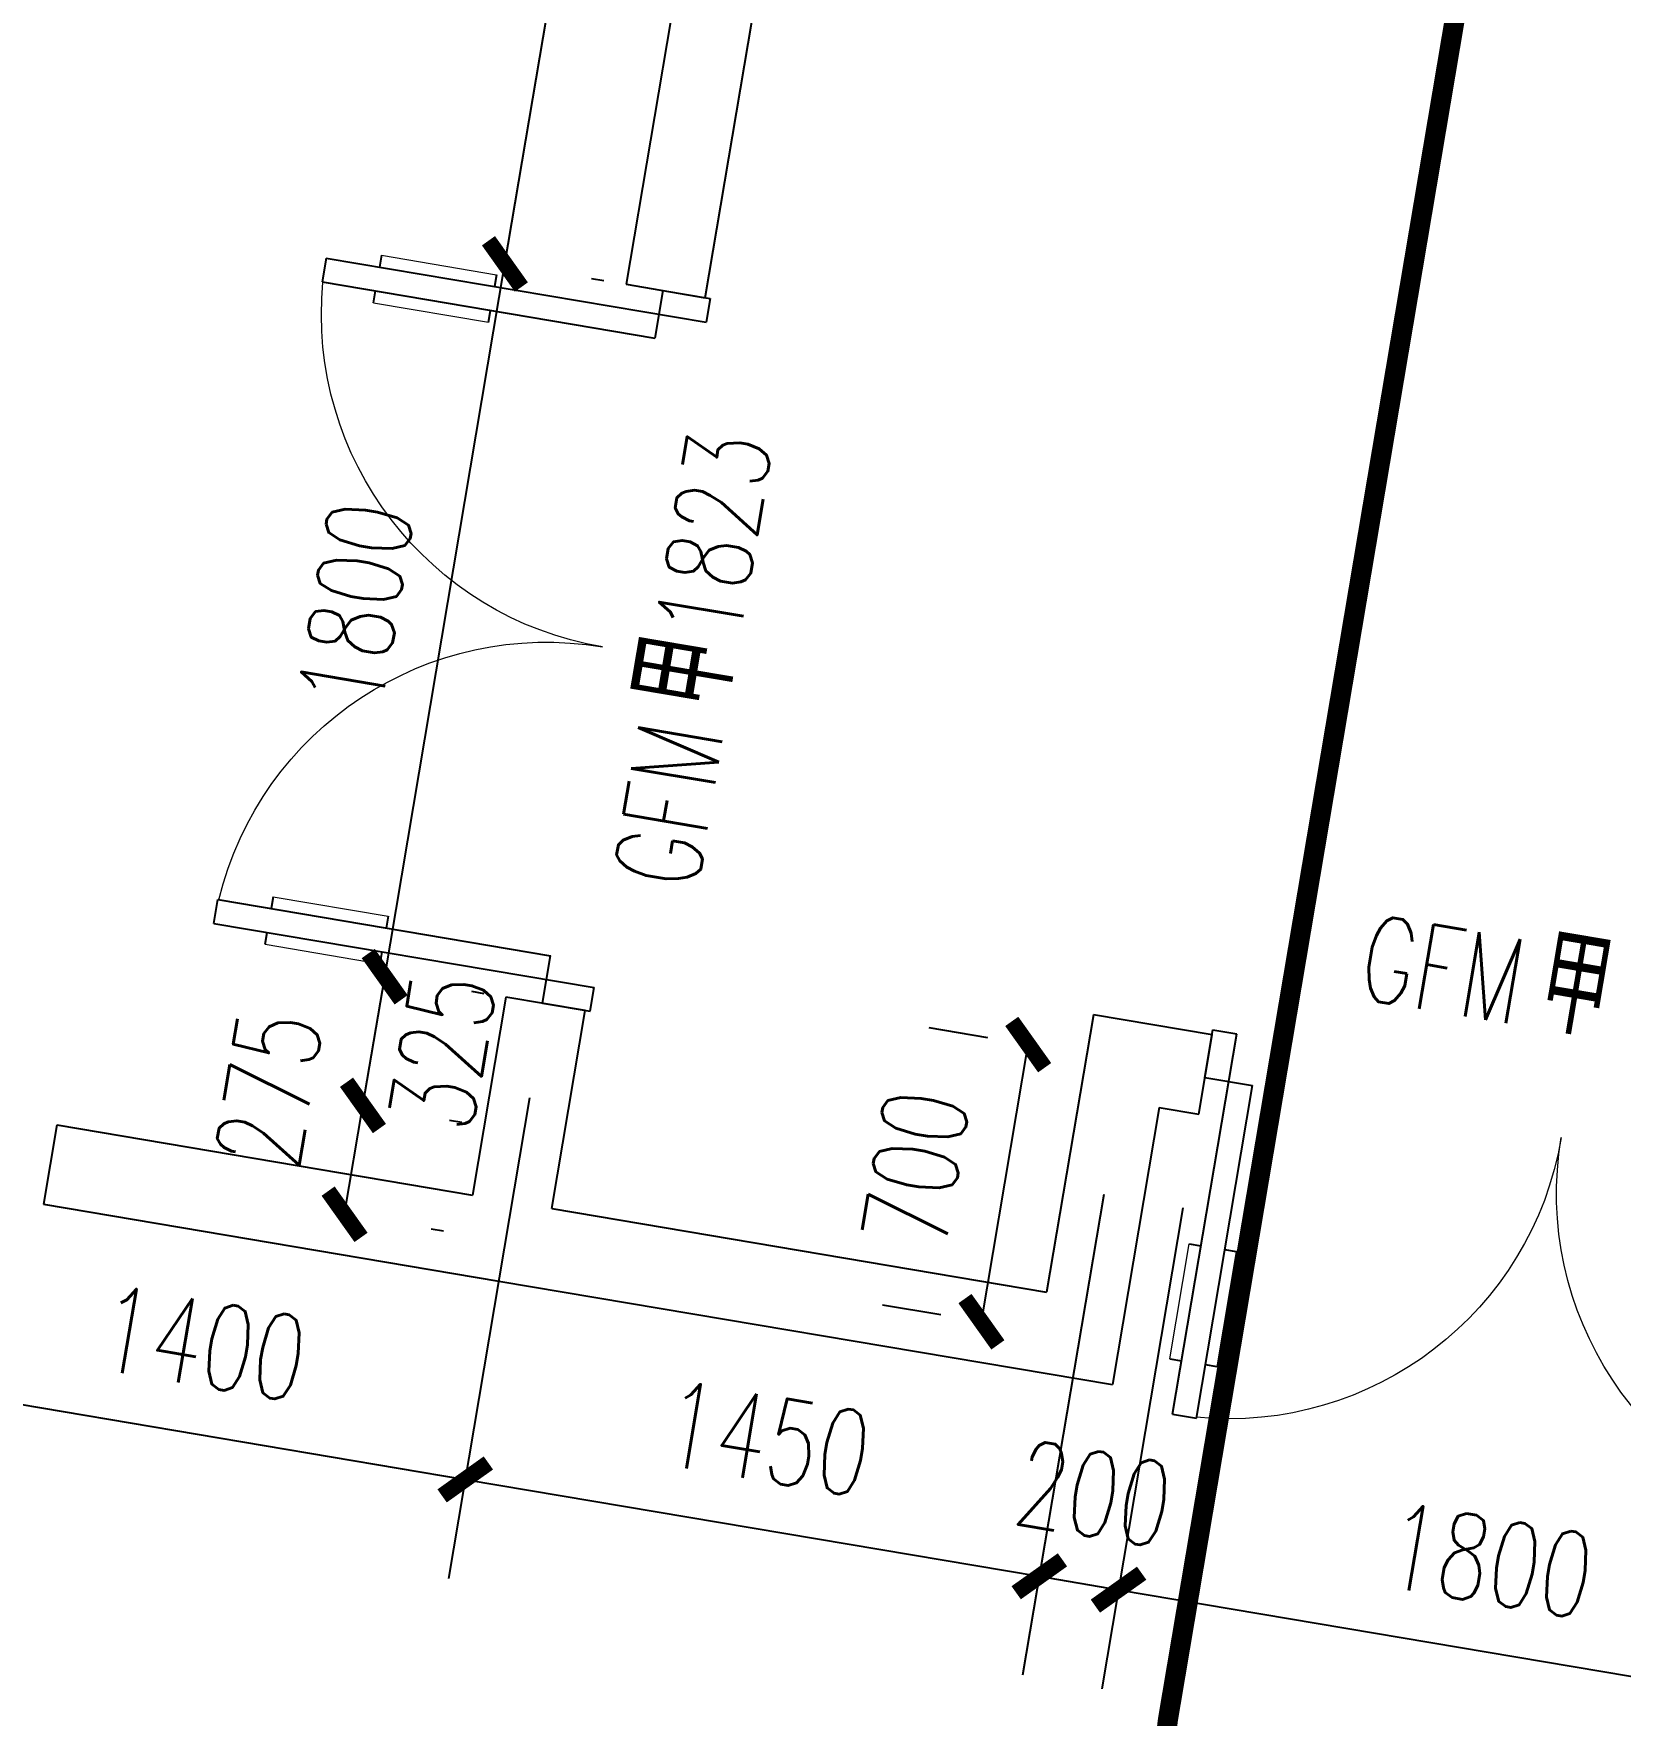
# Model space of a CAD drawing. Extents: x -936 to 12807311, y 101 to 1511157.
# Drawn here: x 12307454 to 12311406, y 1195349 to 1199537 of the extents above; entities that cross this region are included whole.
import ezdxf

# ---------------------------------------------------------------- set-up
doc = ezdxf.new("R2010")
doc.units = 0
doc.header["$LTSCALE"] = 1000
doc.header["$MEASUREMENT"] = 0
doc.linetypes.add('PX-PLAN-F2-T3$0$X-01-10-01$0$DASHED', pattern=[0.75, 0.5, -0.25])
for name, color, linetype in [('PX-GLAZ-F2$0$绿化', 3, 'Continuous'), ('PX-PLAN-F2-T3$0$PUB_DIM', 3, 'Continuous'), ('PX-PLAN-F2-T3$0$WALL', 9, 'Continuous'), ('PX-PLAN-F2-T3$0$WINDOW', 4, 'Continuous'), ('PX-PLAN-F2-T3$0$WINDOW_TEXT', 7, 'Continuous'), ('PX-PLAN-F2-T3$0$X-01-10-01$0$A-SYMB-BUBB', 3, 'PX-PLAN-F2-T3$0$X-01-10-01$0$DASHED')]:
    doc.layers.add(name, color=color, linetype=linetype)
doc.styles.add('PX-PLAN-F2-T3$0$_TCH_DIM_T3', font='SIMPLEX', dxfattribs={"width": 0.705882, "bigfont": 'GBCBIG'})
doc.styles.add('PX-PLAN-F2-T3$0$_TCH_WINDOW', font='SIMPLEX', dxfattribs={"height": 3.5, "bigfont": 'GBCBIG'})
doc.dimstyles.new('PX-PLAN-F2-T3$0$_TCH_ARCH&&100', dxfattribs={"dimtxt": 212.5, "dimasz": 100, "dimexe": 250, "dimexo": 300, "dimgap": 118.75, "dimtad": 1, "dimdec": 0, "dimzin": 0, "dimdsep": 46, "dimtxsty": 'PX-PLAN-F2-T3$0$_TCH_DIM_T3', "dimblk": 'PX-PLAN-F2-T3$0$_ArchTick', "dimcen": 0.09, "dimclrd": 1, "dimclre": 1, "dimclrt": 4, "dimazin": 2, "dimtfac": 1, "dimtdec": 0, "dimtix": 1, "dimtmove": 2, "dimatfit": 3, "dimfxl": 0, "dimtolj": 1, "dimtzin": 0, "dimarcsym": 0})

# ---------------------------------------------------------------- blocks, each defined once
blk = doc.blocks.new('PX-PLAN-F2-T3$0$$DorLib2D$00000011')
for p, q in [((-0.4667, 0.4709), (-0.4667, -0.0625)), ((-0.4667, 0.4709), (-0.4333, 0.4709)), ((-0.4333, 0.4709), (-0.4333, 0.0042)), ((0.4333, 0.4709), (0.4333, 0.0042)), ((0.4667, 0.4709), (0.4333, 0.4709)), ((0.4667, 0.4709), (0.4667, -0.0625)), ((-0.4833, 0.3962), (-0.4667, 0.3962)), ((-0.4167, 0.3962), (-0.4333, 0.3962)), ((0.4167, 0.3962), (0.4333, 0.3962)), ((0.4833, 0.3962), (0.4667, 0.3962)), ((-0.4833, 0.2346), (-0.4667, 0.2346)), ((-0.4167, 0.2346), (-0.4333, 0.2346)), ((0.4167, 0.2346), (0.4333, 0.2346)), ((0.4833, 0.2346), (0.4667, 0.2346)), ((-0.5, 0.0042), (-0.4333, 0.0042)), ((-0.5, 0.0042), (-0.5, -0.0625)), ((0.5, 0.0042), (0.4333, 0.0042)), ((0.5, 0.0042), (0.5, -0.0625)), ((-0.5, -0.0625), (-0.4667, -0.0625)), ((0.5, -0.0625), (0.4667, -0.0625))]:
    blk.add_line(p, q)
at = {"lineweight": 13}
for p, q in [((-0.4833, 0.3962), (-0.4833, 0.2346)), ((-0.4167, 0.3962), (-0.4167, 0.2346)), ((0.4167, 0.3962), (0.4167, 0.2346)), ((0.4833, 0.3962), (0.4833, 0.2346))]:
    blk.add_line(p, q, dxfattribs=at)
for centre, start, end in [((-0.4667, 0.0042), 0, 85.904), ((0.4667, 0.0042), 94.096, 180)]:
    blk.add_arc(centre, 0.4667, start, end, dxfattribs=at)
blk = doc.blocks.new('PX-PLAN-F2-T3$0$_ArchTick')
at = {"color": 0, "linetype": 'ByBlock', "const_width": 0.4}
blk.add_lwpolyline([(-0.5, -0.5), (0.5, 0.5)], dxfattribs=at)
blk = doc.blocks.new('*D1271')
at = {"layer": 'Defpoints', "color": 0, "transparency": 16777216}
for p in [(12310366.4, 1196908.7), (12312141.3, 1196609.2), (12311931, 1195362.8)]:
    blk.add_point(p, dxfattribs=at)
at = {"layer": 'PX-PLAN-F2-T3$0$PUB_DIM', "color": 1, "lineweight": -2, "transparency": 16777216}
for p, q in [((12310316.5, 1196612.8), (12310114.5, 1195415.8)), ((12312091.4, 1196313.4), (12311889.4, 1195116.3)), ((12310156.1, 1195662.3), (12311931, 1195362.8))]:
    blk.add_line(p, q, dxfattribs=at)
at = {"layer": 'PX-PLAN-F2-T3$0$PUB_DIM', "color": 1, "lineweight": -2, "transparency": 16777216, "xscale": 100, "yscale": 100, "zscale": 100}
for p, rotation in [((12310156.1, 1195662.3), 170.4226726353695), ((12311931, 1195362.8), 350.4226726353696)]:
    blk.add_blockref('PX-PLAN-F2-T3$0$_ArchTick', p, dxfattribs=dict(at, rotation=rotation))
at = {"layer": 'PX-PLAN-F2-T3$0$PUB_DIM', "color": 4, "transparency": 16777216, "insert": (12311081, 1195734.4), "char_height": 212.5, "attachment_point": 5, "rotation": 350.4227, "style": 'PX-PLAN-F2-T3$0$_TCH_DIM_T3'}
blk.add_mtext('\\A1;1800', dxfattribs=at)
blk = doc.blocks.new('*D1272')
at = {"layer": 'Defpoints', "color": 0, "transparency": 16777216}
for p in [(12310169.2, 1196941.9), (12310366.4, 1196908.7), (12310156.1, 1195662.3)]:
    blk.add_point(p, dxfattribs=at)
at = {"layer": 'PX-PLAN-F2-T3$0$PUB_DIM', "color": 1, "lineweight": -2, "transparency": 16777216}
for p, q in [((12310119.3, 1196646.1), (12309917.3, 1195449.1)), ((12310316.5, 1196612.8), (12310114.5, 1195415.8)), ((12309958.9, 1195695.6), (12310156.1, 1195662.3))]:
    blk.add_line(p, q, dxfattribs=at)
at = {"layer": 'PX-PLAN-F2-T3$0$PUB_DIM', "color": 1, "lineweight": -2, "transparency": 16777216, "xscale": 100, "yscale": 100, "zscale": 100}
for p, rotation in [((12309958.9, 1195695.6), 170.4226726353634), ((12310156.1, 1195662.3), 350.4226726353634)]:
    blk.add_blockref('PX-PLAN-F2-T3$0$_ArchTick', p, dxfattribs=dict(at, rotation=rotation))
at = {"layer": 'PX-PLAN-F2-T3$0$PUB_DIM', "color": 4, "transparency": 16777216, "insert": (12310095, 1195900.8), "char_height": 212.5, "attachment_point": 5, "rotation": 350.4227, "style": 'PX-PLAN-F2-T3$0$_TCH_DIM_T3'}
blk.add_mtext('\\A1;200', dxfattribs=at)
blk = doc.blocks.new('*D1273')
at = {"layer": 'Defpoints', "color": 0, "transparency": 16777216}
for p in [(12308739.4, 1197183.2), (12310169.2, 1196941.9), (12309958.9, 1195695.6)]:
    blk.add_point(p, dxfattribs=at)
at = {"layer": 'PX-PLAN-F2-T3$0$PUB_DIM', "color": 1, "lineweight": -2, "transparency": 16777216}
for p, q in [((12308689.5, 1196887.4), (12308487.5, 1195690.3)), ((12310119.3, 1196646.1), (12309917.3, 1195449.1)), ((12308529.1, 1195936.8), (12309958.9, 1195695.6))]:
    blk.add_line(p, q, dxfattribs=at)
at = {"layer": 'PX-PLAN-F2-T3$0$PUB_DIM', "color": 1, "lineweight": -2, "transparency": 16777216, "xscale": 100, "yscale": 100, "zscale": 100}
for p, rotation in [((12308529.1, 1195936.8), 170.4226726353814), ((12309958.9, 1195695.6), 350.4226726353814)]:
    blk.add_blockref('PX-PLAN-F2-T3$0$_ArchTick', p, dxfattribs=dict(at, rotation=rotation))
at = {"layer": 'PX-PLAN-F2-T3$0$PUB_DIM', "color": 4, "transparency": 16777216, "insert": (12309281.5, 1196038.1), "char_height": 212.5, "attachment_point": 5, "rotation": 350.4227, "style": 'PX-PLAN-F2-T3$0$_TCH_DIM_T3'}
blk.add_mtext('\\A1;1450', dxfattribs=at)
blk = doc.blocks.new('*D1274')
at = {"layer": 'Defpoints', "color": 0, "transparency": 16777216}
for p in [(12307359, 1197416.1), (12308739.4, 1197183.2), (12308529.1, 1195936.8)]:
    blk.add_point(p, dxfattribs=at)
at = {"layer": 'PX-PLAN-F2-T3$0$PUB_DIM', "color": 1, "lineweight": -2, "transparency": 16777216}
for p, q in [((12307309, 1197120.3), (12307107.1, 1195923.3)), ((12308689.5, 1196887.4), (12308487.5, 1195690.3)), ((12307148.7, 1196169.8), (12308529.1, 1195936.8))]:
    blk.add_line(p, q, dxfattribs=at)
at = {"layer": 'PX-PLAN-F2-T3$0$PUB_DIM', "color": 1, "lineweight": -2, "transparency": 16777216, "xscale": 100, "yscale": 100, "zscale": 100}
for p, rotation in [((12307148.7, 1196169.8), 170.4226726353714), ((12308529.1, 1195936.8), 350.4226726353714)]:
    blk.add_blockref('PX-PLAN-F2-T3$0$_ArchTick', p, dxfattribs=dict(at, rotation=rotation))
at = {"layer": 'PX-PLAN-F2-T3$0$PUB_DIM', "color": 4, "transparency": 16777216, "insert": (12307876.3, 1196275.2), "char_height": 212.5, "attachment_point": 5, "rotation": 350.4227, "style": 'PX-PLAN-F2-T3$0$_TCH_DIM_T3'}
blk.add_mtext('\\A1;1400', dxfattribs=at)
blk = doc.blocks.new('*D1383')
at = {"layer": 'Defpoints', "color": 0, "transparency": 16777216}
for p in [(12309931.2, 1197019.7), (12310126.1, 1196986.8), (12310009.6, 1196296.6)]:
    blk.add_point(p, dxfattribs=at)
at = {"layer": 'PX-PLAN-F2-T3$0$PUB_DIM', "color": 1, "lineweight": -2, "transparency": 16777216}
for p, q in [((12309830.3, 1197036.7), (12309684.7, 1197061.3)), ((12309814.7, 1196329.5), (12309931.2, 1197019.7)), ((12309713.8, 1196346.5), (12309568.2, 1196371.1))]:
    blk.add_line(p, q, dxfattribs=at)
at = {"layer": 'PX-PLAN-F2-T3$0$PUB_DIM', "color": 1, "lineweight": -2, "transparency": 16777216, "xscale": 100, "yscale": 100, "zscale": 100}
for p, rotation in [((12309931.2, 1197019.7), 80.42361604732139), ((12309814.7, 1196329.5), 260.4236160473214)]:
    blk.add_blockref('PX-PLAN-F2-T3$0$_ArchTick', p, dxfattribs=dict(at, rotation=rotation))
at = {"layer": 'PX-PLAN-F2-T3$0$PUB_DIM', "color": 4, "transparency": 16777216, "insert": (12309651.1, 1196712), "char_height": 212.5, "attachment_point": 5, "rotation": 80.4236, "style": 'PX-PLAN-F2-T3$0$_TCH_DIM_T3'}
blk.add_mtext('\\A1;700', dxfattribs=at)
blk = doc.blocks.new('*D1384')
at = {"layer": 'Defpoints', "color": 0, "transparency": 16777216}
for p in [(12308194.5, 1196881.7), (12308274.4, 1196868.2), (12308148.8, 1196610.5)]:
    blk.add_point(p, dxfattribs=at)
at = {"layer": 'PX-PLAN-F2-T3$0$PUB_DIM', "color": 1, "lineweight": -2, "transparency": 16777216}
for p, q in [((12308228.6, 1196597.1), (12308274.4, 1196868.2)), ((12308490.3, 1196831.8), (12308520.9, 1196826.6)), ((12308444.6, 1196560.6), (12308475.2, 1196555.5))]:
    blk.add_line(p, q, dxfattribs=at)
at = {"layer": 'PX-PLAN-F2-T3$0$PUB_DIM', "color": 1, "lineweight": -2, "transparency": 16777216, "xscale": 100, "yscale": 100, "zscale": 100}
for p, rotation in [((12308274.4, 1196868.2), 80.42361606723291), ((12308228.6, 1196597.1), 260.4236160672329)]:
    blk.add_blockref('PX-PLAN-F2-T3$0$_ArchTick', p, dxfattribs=dict(at, rotation=rotation))
at = {"layer": 'PX-PLAN-F2-T3$0$PUB_DIM', "color": 4, "transparency": 16777216, "insert": (12308039.9, 1196907.8), "char_height": 212.5, "attachment_point": 5, "rotation": 80.4236, "style": 'PX-PLAN-F2-T3$0$_TCH_DIM_T3'}
blk.add_mtext('\\A1;275', dxfattribs=at)
blk = doc.blocks.new('*D1385')
at = {"layer": 'Defpoints', "color": 0, "transparency": 16777216}
for p in [(12308248.6, 1197202.2), (12308328.5, 1197188.7), (12308194.5, 1196881.7)]:
    blk.add_point(p, dxfattribs=at)
at = {"layer": 'PX-PLAN-F2-T3$0$PUB_DIM', "color": 1, "lineweight": -2, "transparency": 16777216}
for p, q in [((12308274.4, 1196868.2), (12308328.5, 1197188.7)), ((12308544.4, 1197152.3), (12308575, 1197147.1)), ((12308490.3, 1196831.8), (12308520.9, 1196826.6))]:
    blk.add_line(p, q, dxfattribs=at)
at = {"layer": 'PX-PLAN-F2-T3$0$PUB_DIM', "color": 1, "lineweight": -2, "transparency": 16777216, "xscale": 100, "yscale": 100, "zscale": 100}
for p, rotation in [((12308328.5, 1197188.7), 80.42361606718727), ((12308274.4, 1196868.2), 260.4236160671873)]:
    blk.add_blockref('PX-PLAN-F2-T3$0$_ArchTick', p, dxfattribs=dict(at, rotation=rotation))
at = {"layer": 'PX-PLAN-F2-T3$0$PUB_DIM', "color": 4, "transparency": 16777216, "insert": (12308472, 1197002.6), "char_height": 212.5, "attachment_point": 5, "rotation": 80.4236, "style": 'PX-PLAN-F2-T3$0$_TCH_DIM_T3'}
blk.add_mtext('\\A1;325', dxfattribs=at)
blk = doc.blocks.new('*D1386')
at = {"layer": 'Defpoints', "color": 0, "transparency": 16777216}
for p in [(12308548, 1198977.1), (12308627.9, 1198963.6), (12308248.6, 1197202.2)]:
    blk.add_point(p, dxfattribs=at)
at = {"layer": 'PX-PLAN-F2-T3$0$PUB_DIM', "color": 1, "lineweight": -2, "transparency": 16777216}
for p, q in [((12308328.5, 1197188.7), (12308627.9, 1198963.6)), ((12308843.9, 1198927.2), (12308874.4, 1198922)), ((12308544.4, 1197152.3), (12308575, 1197147.1))]:
    blk.add_line(p, q, dxfattribs=at)
at = {"layer": 'PX-PLAN-F2-T3$0$PUB_DIM', "color": 1, "lineweight": -2, "transparency": 16777216, "xscale": 100, "yscale": 100, "zscale": 100}
for p, rotation in [((12308627.9, 1198963.6), 80.42361606727391), ((12308328.5, 1197188.7), 260.4236160672739)]:
    blk.add_blockref('PX-PLAN-F2-T3$0$_ArchTick', p, dxfattribs=dict(at, rotation=rotation))
at = {"layer": 'PX-PLAN-F2-T3$0$PUB_DIM', "color": 4, "transparency": 16777216, "insert": (12308256.3, 1198113.6), "char_height": 212.5, "attachment_point": 5, "rotation": 80.4236, "style": 'PX-PLAN-F2-T3$0$_TCH_DIM_T3'}
blk.add_mtext('\\A1;1800', dxfattribs=at)
blk = doc.blocks.new('*D1387')
at = {"layer": 'Defpoints', "color": 0, "transparency": 16777216}
for p in [(12309313.3, 1203513), (12309393.2, 1203499.5), (12308548, 1198977.1)]:
    blk.add_point(p, dxfattribs=at)
at = {"layer": 'PX-PLAN-F2-T3$0$PUB_DIM', "color": 1, "lineweight": -2, "transparency": 16777216}
for p, q in [((12308627.9, 1198963.6), (12309393.2, 1203499.5)), ((12309609.1, 1203463.1), (12309639.7, 1203457.9)), ((12308843.9, 1198927.2), (12308874.4, 1198922))]:
    blk.add_line(p, q, dxfattribs=at)
at = {"layer": 'PX-PLAN-F2-T3$0$PUB_DIM', "color": 1, "lineweight": -2, "transparency": 16777216, "xscale": 100, "yscale": 100, "zscale": 100}
for p, rotation in [((12309393.2, 1203499.5), 80.42361606722945), ((12308627.9, 1198963.6), 260.4236160672294)]:
    blk.add_blockref('PX-PLAN-F2-T3$0$_ArchTick', p, dxfattribs=dict(at, rotation=rotation))
at = {"layer": 'PX-PLAN-F2-T3$0$PUB_DIM', "color": 4, "transparency": 16777216, "insert": (12308788.7, 1201269), "char_height": 212.5, "attachment_point": 5, "rotation": 80.4236, "style": 'PX-PLAN-F2-T3$0$_TCH_DIM_T3'}
blk.add_mtext('\\A1;4600', dxfattribs=at)
blk = doc.blocks.new('PX-GLAZ-F2')
at = {"layer": 'PX-GLAZ-F2$0$绿化', "ltscale": 100}
h = blk.add_hatch(dxfattribs=at)
h.set_pattern_fill('CROSS', color=256, scale=200)
h.set_pattern_definition([(0, (0, 0), (317.5, 317.5), [158.75, -476.25]), (90, (79.38, -79.38), (-317.5, 317.5), [158.75, -476.25])])
edge = h.paths.add_edge_path()
edge.add_spline(control_points=[(12248706, 1227659.1), (12249131.2, 1228506.9), (12249645.7, 1229303.6), (12250243.3, 1230039.9)], knot_values=[0, 0, 0, 0, 0.216924, 0.216924, 0.216924, 0.216924], weights=[1, 0.996083, 0.996083, 1], degree=3, periodic=0)
edge.add_spline(control_points=[(12250243.3, 1230039.9), (12252309.9, 1232880.9), (12254376.5, 1235721.8), (12256443.1, 1238562.8)], knot_values=[0.216924, 0.216924, 0.216924, 0.216924, 1.216924, 1.216924, 1.216924, 1.216924], weights=[1, 1, 1, 1], degree=3, periodic=0)
edge.add_spline(control_points=[(12256443.1, 1238562.8), (12256855.1, 1239129.1), (12257479, 1239447.2), (12258179.2, 1239448.1)], knot_values=[1.216924, 1.216924, 1.216924, 1.216924, 2.157612, 2.157612, 2.157612, 2.157612], weights=[1, 0.927608, 0.927608, 1], degree=3, periodic=0)
edge.add_spline(control_points=[(12258179.2, 1239448.1), (12258879.5, 1239448.9), (12259504.2, 1239132.3), (12259917.5, 1238567)], knot_values=[2.157612, 2.157612, 2.157612, 2.157612, 3.098299, 3.098299, 3.098299, 3.098299], weights=[1, 0.927608, 0.927608, 1], degree=3, periodic=0)
edge.add_spline(control_points=[(12259917.5, 1238567), (12260548, 1237710.5), (12261178.5, 1236854), (12261808.9, 1235997.5)], knot_values=[3.098299, 3.098299, 3.098299, 3.098299, 4.098299, 4.098299, 4.098299, 4.098299], weights=[1, 1, 1, 1], degree=3, periodic=0)
edge.add_spline(control_points=[(12261808.9, 1235997.5), (12263521.2, 1233671.3), (12265804.9, 1231902.8), (12268485.4, 1230826.9)], knot_values=[4.098299, 4.098299, 4.098299, 4.098299, 4.652859, 4.652859, 4.652859, 4.652859], weights=[1, 0.974536, 0.974536, 1], degree=3, periodic=0)
edge.add_spline(control_points=[(12268485.4, 1230826.9), (12268662.4, 1231007.2), (12268731.6, 1231250.2), (12268676.3, 1231496.7)], knot_values=[4.652859, 4.652859, 4.652859, 4.652859, 5.649853, 5.649853, 5.649853, 5.649853], weights=[1, 0.918868, 0.918868, 1], degree=3, periodic=0)
edge.add_spline(control_points=[(12268676.3, 1231496.7), (12268617.1, 1231738.6), (12268468.8, 1231938.7), (12268254.4, 1232065.5)], knot_values=[5.649853, 5.649853, 5.649853, 5.649853, 6.446513, 6.446513, 6.446513, 6.446513], weights=[1, 0.947807, 0.947807, 1], degree=3, periodic=0)
edge.add_spline(control_points=[(12268254.4, 1232065.5), (12267103.1, 1232776.1), (12266083.6, 1233665.5), (12265223.4, 1234709.7)], knot_values=[6.446513, 6.446513, 6.446513, 6.446513, 6.775264, 6.775264, 6.775264, 6.775264], weights=[1, 0.991014, 0.991014, 1], degree=3, periodic=0)
edge.add_spline(control_points=[(12265223.4, 1234709.7), (12264096, 1236051.5), (12262129.6, 1238391.9), (12260372, 1242231), (12256480.6, 1243543.3), (12252849.4, 1241495), (12250340.6, 1238037), (12248070.6, 1234565), (12247519.7, 1230670.2), (12248353, 1228555.3), (12248706, 1227659.1)], knot_values=[6.775264, 6.775264, 6.775264, 6.775264, 5292.874969, 9226.385284, 12034.29998, 16515.783225, 20509.83686, 24941.222035, 28831.152857, 31691.101626, 31691.101626, 31691.101626, 31691.101626], weights=[1, 1, 1, 1, 1, 1, 1, 1, 1, 1, 1], degree=3, periodic=0)
edge = h.paths.add_edge_path()
edge.add_line((12350572.1, 1250171.9), (12345847.5, 1250548.3))
edge.add_line((12345847.5, 1250548.3), (12342141.8, 1229321))
edge.add_arc((12336175.4, 1230692.1), 6121.9, 302.60421, 347.05847, ccw=False)
edge.add_arc((12345389.7, 1216855.3), 10503.8, 124.27677, 148.99986)
edge.add_arc((12344287.8, 1217517.4), 9218.3, 148.99986, 195.78563)
edge.add_arc((12226671.4, 1184267.2), 113007.7, 14.3349, 15.785626, ccw=False)
edge.add_arc((12324166, 1209181.5), 12380.1, -17.80782, 14.3349, ccw=False)
edge.add_line((12335952.9, 1205395.4), (12334257.7, 1200117.8))
edge.add_arc((12334246.6, 1197712), 2405.9, 11.2751, 89.7357, ccw=False)
edge.add_arc((12335021.7, 1197866.5), 1615.6, -9.5628, 11.2751, ccw=False)
edge.add_arc((12318788.1, 1200601.3), 18077.9, 349.66451, 350.43722, ccw=False)
edge.add_line((12336572.7, 1197357.9), (12337158.7, 1197228.4))
edge.add_line((12337158.7, 1197228.4), (12338932.8, 1205257.3))
edge.add_arc((12331756, 1206843.1), 7350, 347.53975, 385.14259)
edge.add_line((12338409.6, 1209966), (12337135.1, 1212681.5))
edge.add_arc((12343155, 1215506.9), 6650, 136.3842, 205.14259, ccw=False)
edge.add_line((12338340.5, 1220094.1), (12341350.4, 1223253.1))
edge.add_arc((12336029.1, 1228323.2), 7350, 316.3842, 350.09754)
edge.add_line((12343269.6, 1227059.2), (12347090.2, 1248944.5))
edge.add_line((12347090.2, 1248944.5), (12351754.6, 1248573))
edge.add_arc((12350316, 1248745.8), 1448.9, 353.1496, 439.8184)
edge = h.paths.add_edge_path()
edge.add_line((12329890.5, 1220636.8), (12332760, 1212631.4))
edge.add_line((12332760, 1212631.4), (12329676.6, 1211775.2))
edge.add_line((12329676.6, 1211775.2), (12331314.6, 1212230))
edge.add_line((12331314.6, 1212230), (12332557.8, 1207752.6))
edge.add_line((12332557.8, 1207752.6), (12330392.5, 1207151.4))
edge.add_arc((12335853.3, 1214426.6), 9096.6, 186.95866, 233.10806, ccw=False)
edge.add_arc((12340898.8, 1215042.4), 14179.5, 162.97302, 186.95866, ccw=False)
edge.add_arc((12329376.2, 1218571.1), 2128.8, 76.0198, 162.973, ccw=False)
edge = h.paths.add_edge_path()
edge.add_spline(control_points=[(12297159.8, 1230058.2), (12297328.4, 1230848.4), (12297611.5, 1232175), (12298661.8, 1234113.7), (12300752.4, 1233643.1), (12302179.5, 1231710.5), (12305502.7, 1231446.7), (12308858, 1230950.4), (12312135.6, 1229259.9), (12315220.2, 1226420), (12318080.9, 1222865.1), (12322418.9, 1219690.6), (12322542.4, 1214282.7), (12320895.5, 1209063.7), (12315723.8, 1207150.9), (12311909, 1207413.1), (12309758.9, 1207758.4), (12309129.1, 1207859.5), (12310995.9, 1207584.2), (12312844.4, 1207963.6), (12314451.8, 1208952), (12317354.8, 1210737), (12318732.3, 1213854), (12318097.8, 1217202.3), (12317569.7, 1221919.1), (12314841.7, 1225803.1), (12310583.9, 1227900.3), (12307035.2, 1229914.1), (12303029.1, 1230689.2), (12298985.3, 1230144.5), (12298893.7, 1229984.7), (12298802.1, 1229824.9), (12298710.5, 1229665.1), (12298697.1, 1229625.6), (12298683.7, 1229586), (12298670.3, 1229546.5), (12298166.8, 1229717.1), (12297663.3, 1229887.7), (12297159.8, 1230058.2)], knot_values=[0, 0, 0, 0, 2509.700408, 4213.359833, 5630.177683, 7984.518911, 11137.817694, 14924.091468, 18297.557361, 21965.658871, 27403.802694, 32175.788926, 37032.380513, 42474.260842, 47438.699166, 52055.119781, 53967.632625, 53967.632625, 53967.632625, 53968.33034, 53968.33034, 53968.33034, 53969.537115, 53969.537115, 53969.537115, 53970.538726, 53970.538726, 53970.538726, 53971.188756, 53971.188756, 53971.188756, 53972.188756, 53972.188756, 53972.188756, 53973.188756, 53973.188756, 53973.188756, 53974.188756, 53974.188756, 53974.188756, 53974.188756], weights=[1, 1, 1, 1, 1, 1, 1, 1, 1, 1, 1, 1, 1, 1, 1, 1, 1, 1, 0.959842, 0.959842, 1, 0.882279, 0.882279, 1, 0.918131, 0.918131, 1, 0.965097, 0.965097, 1, 1, 1, 1, 1, 1, 1, 1, 1, 1], degree=3, periodic=0)
edge = h.paths.add_edge_path()
edge.add_arc((12264417, 1231062), 31784.2, 288.69408, 306.13039)
edge.add_arc((12282712.2, 1205688.8), 536.1, 326.2059, 388.297)
edge.add_arc((12282257.3, 1205342), 1104.7, 32.9548, 44.088)
edge.add_arc((12296904.8, 1178998.3), 30446.8, 117.06634, 124.81688)
edge.add_arc((12270335.2, 1229379), 26995.3, 242.81788, 289.89359, ccw=False)
edge.add_arc((12269712.4, 1219643.1), 18465.3, 214.97876, 230.64533, ccw=False)
edge.add_arc((12280518, 1228316.3), 32304.1, 208.46123, 216.59643, ccw=False)
edge.add_line((12252118.2, 1212921.4), (12251073.7, 1212284.2))
edge.add_arc((12251548.3, 1211765), 703.4, 132.4299, 196.5559)
edge.add_arc((12269478.4, 1221332.5), 21012.7, 207.7011, 284.11957)
edge = h.paths.add_edge_path()
edge.add_arc((12233920.3, 1265851.6), 16144.8, -7.15606, 23.05907, ccw=False)
edge.add_arc((12272144.2, 1259604.6), 22605.3, 169.19974, 186.44518)
edge.add_line((12249681.8, 1257067.1), (12250208.3, 1252638.7))
edge.add_line((12250208.3, 1252638.7), (12250862.7, 1252716.6))
edge.add_arc((12273478.7, 1255109.2), 22742.2, 165.02933, 186.03914, ccw=False)
edge.add_arc((12521635.5, 1188752), 279617.8, 164.395979, 165.029333, ccw=False)
edge.add_arc((12246304.4, 1265646.6), 6249.3, 344.39598, 373.49578)
edge.add_arc((12241392.1, 1264467.7), 11301.1, 13.49578, 45.22187)
edge.add_line((12249352.2, 1272489.7), (12248777.5, 1272176.5))
edge.add_spline(control_points=[(12272311.3, 1185673.5), (12273059.3, 1190105.5), (12273807.4, 1194537.4), (12273916.6, 1195057.1), (12273551.9, 1195443.1), (12273187.2, 1195829.1), (12272662.2, 1195749.5), (12269776.4, 1195164.7), (12266890.5, 1194579.8), (12265653.8, 1194222), (12265338.4, 1192973.8), (12264835.5, 1189992.8), (12264332.5, 1187011.7), (12264187.7, 1185999.1), (12265170.5, 1185715.3), (12268131.7, 1185215.7), (12271092.9, 1184716.1), (12272121.2, 1184661.4), (12272311.3, 1185673.5)], knot_values=[0, 0, 0, 1, 1, 1.964231, 1.964231, 2.928463, 2.928463, 3.928463, 3.928463, 4.970151, 4.970151, 5.970151, 5.970151, 7.401839, 7.401839, 8.401839, 8.401839, 9.840172, 9.840172, 9.840172], weights=[1, 1, 1, 0.886016, 1, 0.886016, 1, 1, 1, 0.867399, 1, 1, 1, 0.75454, 1, 1, 1, 0.752355, 1], degree=2, periodic=0)
blk = doc.blocks.new('PX-PLAN-F2-T3')
at = {"layer": 'PX-PLAN-F2-T3$0$WALL'}
for p, q in [((12309790.301, 1204013.068), (12308929.801, 1198912.706)), ((12309127.014, 1198879.434), (12309987.513, 1203979.796)), ((12308929.801, 1198912.706), (12309127.014, 1198879.434)), ((12308630.349, 1197137.79), (12308547.164, 1196644.733)), ((12308827.562, 1197104.518), (12308630.349, 1197137.79)), ((12308744.377, 1196611.461), (12308827.562, 1197104.518)), ((12310093.411, 1197093.753), (12309976.957, 1196403.508)), ((12310389.23, 1197043.844), (12310093.411, 1197093.753)), ((12310355.958, 1196846.631), (12310389.23, 1197043.844)), ((12310257.352, 1196863.268), (12310140.898, 1196173.022)), ((12310257.352, 1196863.268), (12310355.958, 1196846.631)), ((12307511.796, 1196819.413), (12307478.523, 1196622.201)), ((12307511.796, 1196819.413), (12308547.164, 1196644.733)), ((12307478.523, 1196622.201), (12308612.498, 1196430.884)), ((12308744.377, 1196611.461), (12309976.957, 1196403.508)), ((12308612.498, 1196430.884), (12310140.898, 1196173.022))]:
    blk.add_line(p, q, dxfattribs=at)
at = {"layer": 'PX-PLAN-F2-T3$0$X-01-10-01$0$A-SYMB-BUBB', "const_width": 50}
blk.add_lwpolyline([(12312027.78, 1205702.929, -0.41421356), (12312603.994, 1206112.78), (12319940.482, 1204875.016, -0.41421356), (12320350.334, 1204298.803), (12318601.697, 1193934.261, -0.41421356), (12318025.483, 1193524.41), (12310688.994, 1194762.174, -0.41421356), (12310279.143, 1195338.387)], format="xyb", close=True, dxfattribs=at)
at = {"layer": 'PX-PLAN-F2-T3$0$WINDOW', "xscale": 1800, "yscale": -1800, "zscale": 200}
for p, rotation in [((12308878.682, 1198008.612), 260.423616047514), ((12311260.052, 1196795.512), 350.4236160359749)]:
    blk.add_blockref('PX-PLAN-F2-T3$0$$DorLib2D$00000011', p, dxfattribs=dict(at, rotation=rotation))
at = {"layer": 'PX-PLAN-F2-T3$0$WINDOW_TEXT', "style": 'PX-PLAN-F2-T3$0$_TCH_WINDOW', "width": 0.705882}
for s, rotation, p in [('1823', 80.423616, (12309210.137, 1198016.344)), ('GFM', 80.423616, (12309106.072, 1197399.529)), ('GFM', 350.423616, (12310746.719, 1197135.651))]:
    blk.add_text(s, height=212.5, rotation=rotation, dxfattribs=at).set_placement(p)
at = {"layer": 'PX-PLAN-F2-T3$0$WINDOW_TEXT', "style": 'PX-PLAN-F2-T3$0$_TCH_WINDOW'}
for rotation, p in [(80.423616, (12309180.935, 1197843.258)), (350.423616, (12311190.449, 1197060.788))]:
    blk.add_text('甲', height=241.135, rotation=rotation, dxfattribs=at).set_placement(p)
at = {"layer": 'PX-PLAN-F2-T3$0$PUB_DIM', "color": 6}
for base, p1, p2, picture, middle in [((12309393.181, 1203499.511), (12308548.047, 1198977.113), (12309313.31, 1203512.986), '*D1387', (12308788.685, 1201269.006)), ((12308627.918, 1198963.638), (12308248.595, 1197202.197), (12308548.047, 1198977.113), '*D1386', (12308256.328, 1198113.611)), ((12309931.199, 1197019.707), (12310009.624, 1196296.583), (12310126.078, 1196986.828), '*D1383', (12309651.108, 1196712.016))]:
    dim = blk.add_linear_dim(base=base, p1=p1, p2=p2, angle=80.423616, dimstyle='PX-PLAN-F2-T3$0$_TCH_ARCH&&100', override={"dimgap": 0}, dxfattribs=at)
    dim.commit()
    dim.dimension.update_dxf_attribs({"geometry": picture, "text_midpoint": middle, "dimtype": 161, "text_rotation": 80.423616})
at = {"layer": 'PX-PLAN-F2-T3$0$PUB_DIM'}
for base, p1, p2, picture, middle in [((12308529.136, 1195936.84), (12307358.959, 1197416.119), (12308739.433, 1197183.191), '*D1274', (12307876.334, 1196275.168)), ((12309958.914, 1195695.593), (12308739.433, 1197183.191), (12310169.212, 1196941.944), '*D1273', (12309281.46, 1196038.081)), ((12310156.128, 1195662.317), (12310169.212, 1196941.944), (12310366.426, 1196908.668), '*D1272', (12310094.957, 1195900.819)), ((12311931.04, 1195362.836), (12310366.426, 1196908.668), (12312141.337, 1196609.187), '*D1271', (12311081.019, 1195734.441))]:
    dim = blk.add_linear_dim(base=base, p1=p1, p2=p2, angle=350.422673, dimstyle='PX-PLAN-F2-T3$0$_TCH_ARCH&&100', override={"dimgap": 0}, dxfattribs=at)
    dim.commit()
    dim.dimension.update_dxf_attribs({"geometry": picture, "text_midpoint": middle, "dimtype": 161, "text_rotation": 350.422673})
at = {"layer": 'PX-PLAN-F2-T3$0$PUB_DIM', "color": 6}
for base, p1, p2, picture, middle in [((12308328.466, 1197188.722), (12308194.523, 1196881.702), (12308248.595, 1197202.197), '*D1385', (12308471.978, 1197002.554)), ((12308274.394, 1196868.226), (12308148.773, 1196610.534), (12308194.523, 1196881.702), '*D1384', (12308039.864, 1196907.795))]:
    dim = blk.add_linear_dim(base=base, p1=p1, p2=p2, angle=80.423616, dimstyle='PX-PLAN-F2-T3$0$_TCH_ARCH&&100', dxfattribs=at)
    dim.commit()
    dim.dimension.update_dxf_attribs({"geometry": picture, "text_midpoint": middle, "dimtype": 161})

msp = doc.modelspace()

# ---------------------------------------------------------------- block references
for name in ['PX-GLAZ-F2', 'PX-PLAN-F2-T3']:
    msp.add_blockref(name, (0, 0))

doc.saveas('drawing.dxf')
